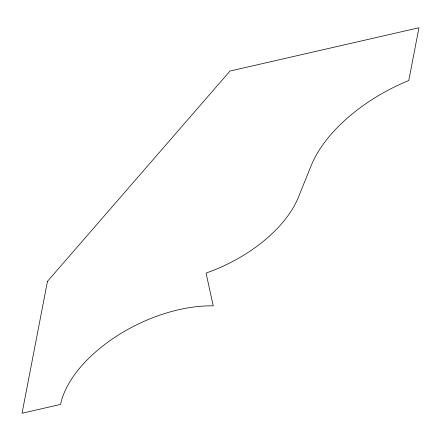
<?xml version="1.0" encoding="UTF-8"?>
<svg xmlns="http://www.w3.org/2000/svg" width="441" height="441" viewBox="0 0 441 441"><rect width="100%" height="100%" fill="white"/><g stroke="black" fill="none" stroke-linecap="round" stroke-linejoin="round"><path stroke-width="0.66" d="M47.457 281.358L22.05 413.245L60.555 404.419A113.194 63.135 -26.1 0 1 213.212 305.856L206.063 273.051A109.318 60.968 -26.1 0 0 298.331 197.375L311.153 165.678A129.345 72.142 -26.1 0 1 408.785 80.51L418.95 27.755L229.976 71.056L47.457 281.358"/></g></svg>
